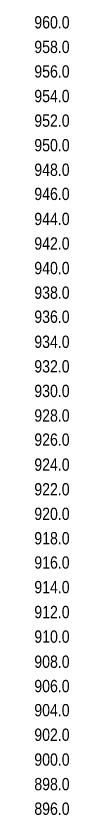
# Model space of a CAD drawing. Extents: x 406232 to 435383, y 6039561 to 6052989.
# Drawn here: x 425641 to 425668, y 6048994 to 6049644 of the extents above; entities that cross this region are included whole.
import ezdxf
from ezdxf.enums import TextEntityAlignment as Align

# ---------------------------------------------------------------- set-up
doc = ezdxf.new("R2010")
doc.units = 0
doc.header["$LTSCALE"] = 5
doc.layers.add('S-T7', color=7, linetype='Continuous')
doc.styles.add('80', font='ARIALN.TTF', dxfattribs={"height": 10})

msp = doc.modelspace()

# ---------------------------------------------------------------- texts
at = {"layer": 'S-T7', "style": '80'}
for s, p in [('960.0', (425668.855, 6049638.78)), ('958.0', (425668.855, 6049618.789)), ('956.0', (425668.855, 6049598.799)), ('954.0', (425668.855, 6049578.808)), ('952.0', (425668.855, 6049558.817)), ('950.0', (425668.855, 6049538.826)), ('948.0', (425668.855, 6049518.835)), ('946.0', (425668.855, 6049499.217)), ('944.0', (425668.855, 6049478.853)), ('942.0', (425668.855, 6049458.862)), ('940.0', (425668.855, 6049438.872)), ('938.0', (425668.855, 6049418.881)), ('936.0', (425668.855, 6049399.263)), ('934.0', (425668.855, 6049378.899)), ('932.0', (425668.855, 6049358.908)), ('930.0', (425668.855, 6049338.917)), ('928.0', (425668.855, 6049318.926)), ('926.0', (425668.855, 6049299.308)), ('924.0', (425668.855, 6049278.99)), ('922.0', (425668.855, 6049258.94)), ('920.0', (425668.855, 6049238.931)), ('918.0', (425668.855, 6049219.081)), ('916.0', (425668.855, 6049199.344)), ('914.0', (425668.855, 6049179.33)), ('912.0', (425668.855, 6049159.061)), ('910.0', (425668.855, 6049139.07)), ('908.0', (425668.855, 6049118.651)), ('906.0', (425668.855, 6049098.847)), ('904.0', (425668.855, 6049079.236)), ('902.0', (425668.855, 6049059.245)), ('900.0', (425668.855, 6049039.054)), ('898.0', (425668.855, 6049019.063)), ('896.0', (425668.855, 6048999.072))]:
    msp.add_text(s, height=9.9955, dxfattribs=at).set_placement(p, align=Align.MIDDLE_RIGHT)

doc.saveas('drawing.dxf')
